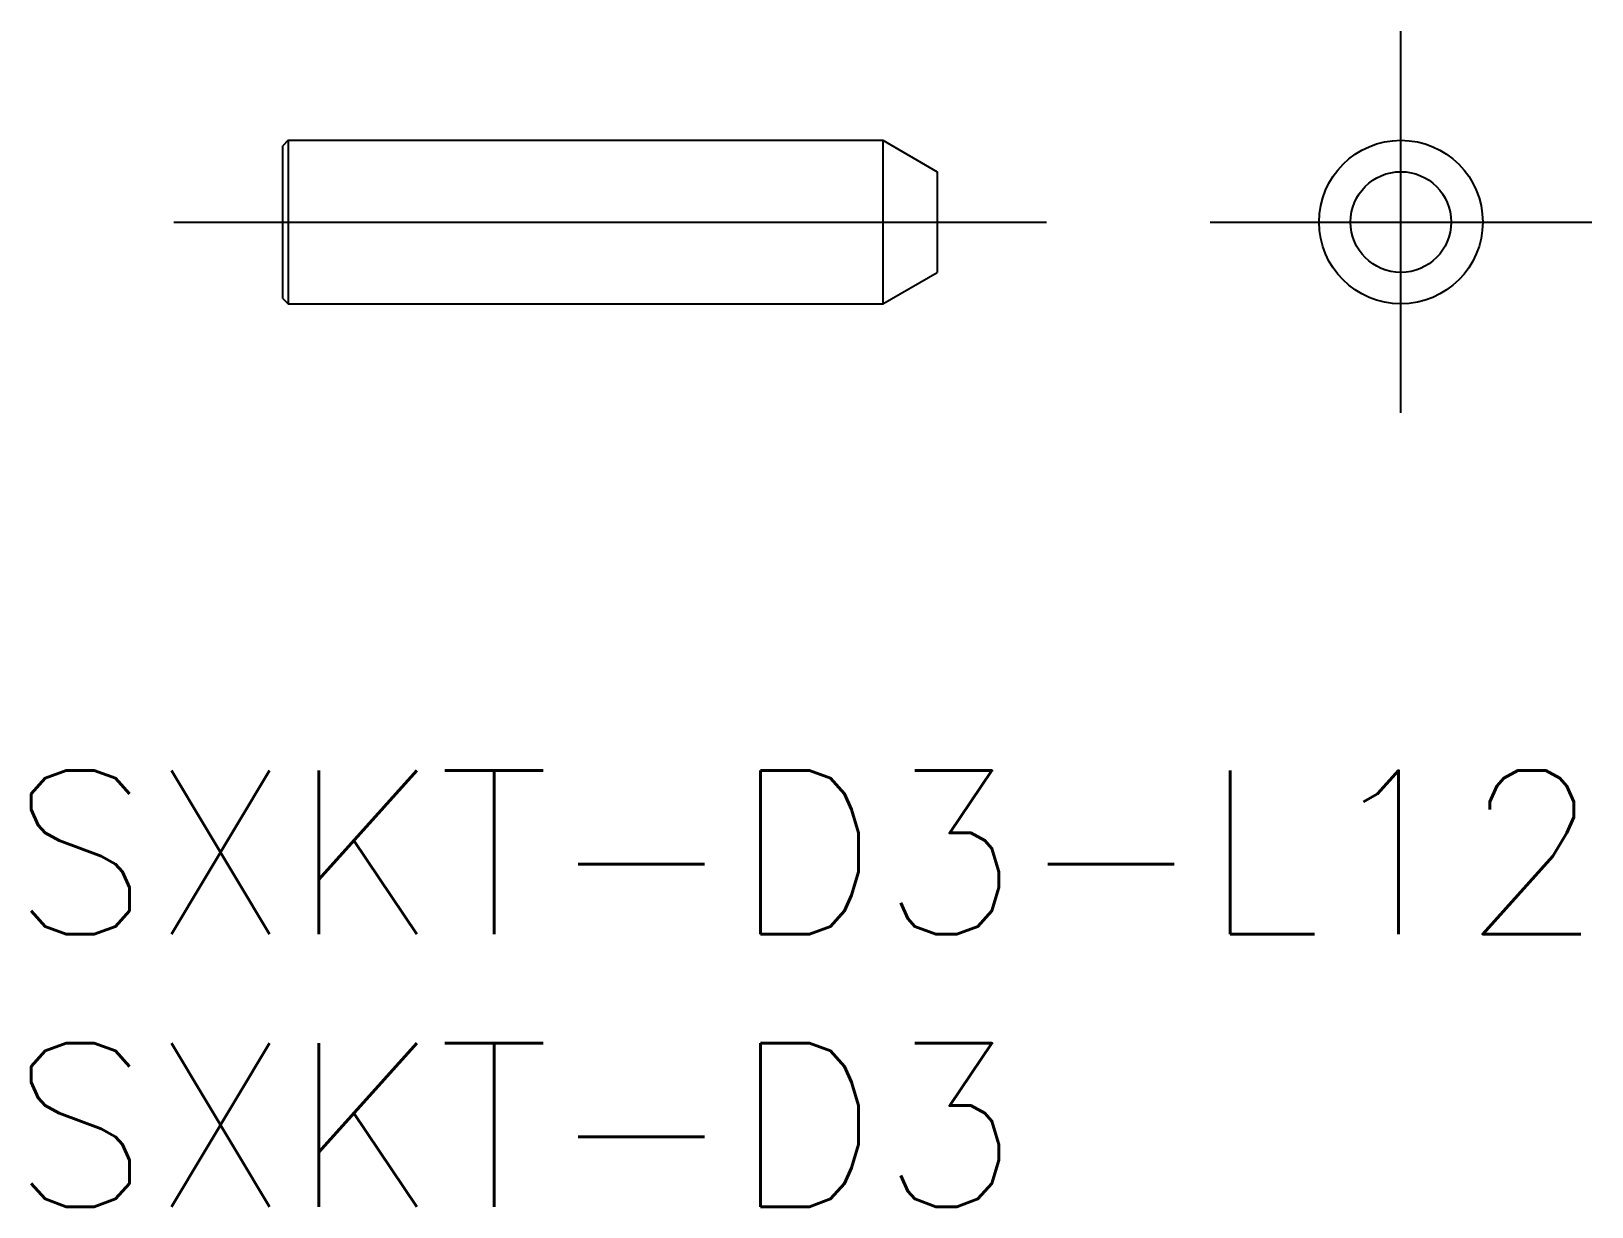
# Model space of a CAD drawing. Extents: x -25.1 to 3.5, y -18.1 to 3.5.
import ezdxf

# ---------------------------------------------------------------- set-up
doc = ezdxf.new("R2010")
doc.units = 0
doc.linetypes.add('CENTER', pattern=[50.8, 31.75, -6.35, 6.35, -6.35])
doc.layers.get('0').update_dxf_attribs({"linetype": 'CONTINUOUS'})
doc.layers.add('CENTER', color=1, linetype='CONTINUOUS')
doc.styles.get("Standard").update_dxf_attribs({"font": 'txt.shx', "height": 3, "bigfont": 'bigfont.shx'})

msp = doc.modelspace()

# ---------------------------------------------------------------- linework, layer by layer
at = {"color": 7, "linetype": 'CONTINUOUS'}
for p, q in [((-20.4, 1.5), (-20.5, 1.4)), ((-20.4, 1.5), (-9.5, 1.5)), ((-20.4, 1.5), (-20.4, -1.5)), ((-9.5, 1.5), (-9.5, -1.5)), ((-9.5, 1.5), (-8.5, 0.923)), ((-20.5, -1.4), (-20.5, 1.4)), ((-8.5, 0.923), (-8.5, -0.923)), ((-9.5, -1.5), (-8.5, -0.923)), ((-20.5, -1.4), (-20.4, -1.5)), ((-20.4, -1.5), (-9.5, -1.5))]:
    msp.add_line(p, q, dxfattribs=at)
for radius in [1.5, 0.923]:
    msp.add_circle((0, 0), radius, dxfattribs=at)
at = {"layer": 'CENTER', "color": 1, "linetype": 'CENTER'}
for p, q in [((0, -3.5), (0, 3.5)), ((-22.5, 0), (-6.5, 0)), ((-3.5, 0), (3.5, 0))]:
    msp.add_line(p, q, dxfattribs=at)

# ---------------------------------------------------------------- texts
at = {"color": 7, "linetype": 'CONTINUOUS'}
for s, p in [('SXKT-D3-L12', (-25.5, -13.058)), ('SXKT-D3', (-25.5, -18.058))]:
    msp.add_text(s, height=3, dxfattribs=at).set_placement(p)

doc.saveas('drawing.dxf')
